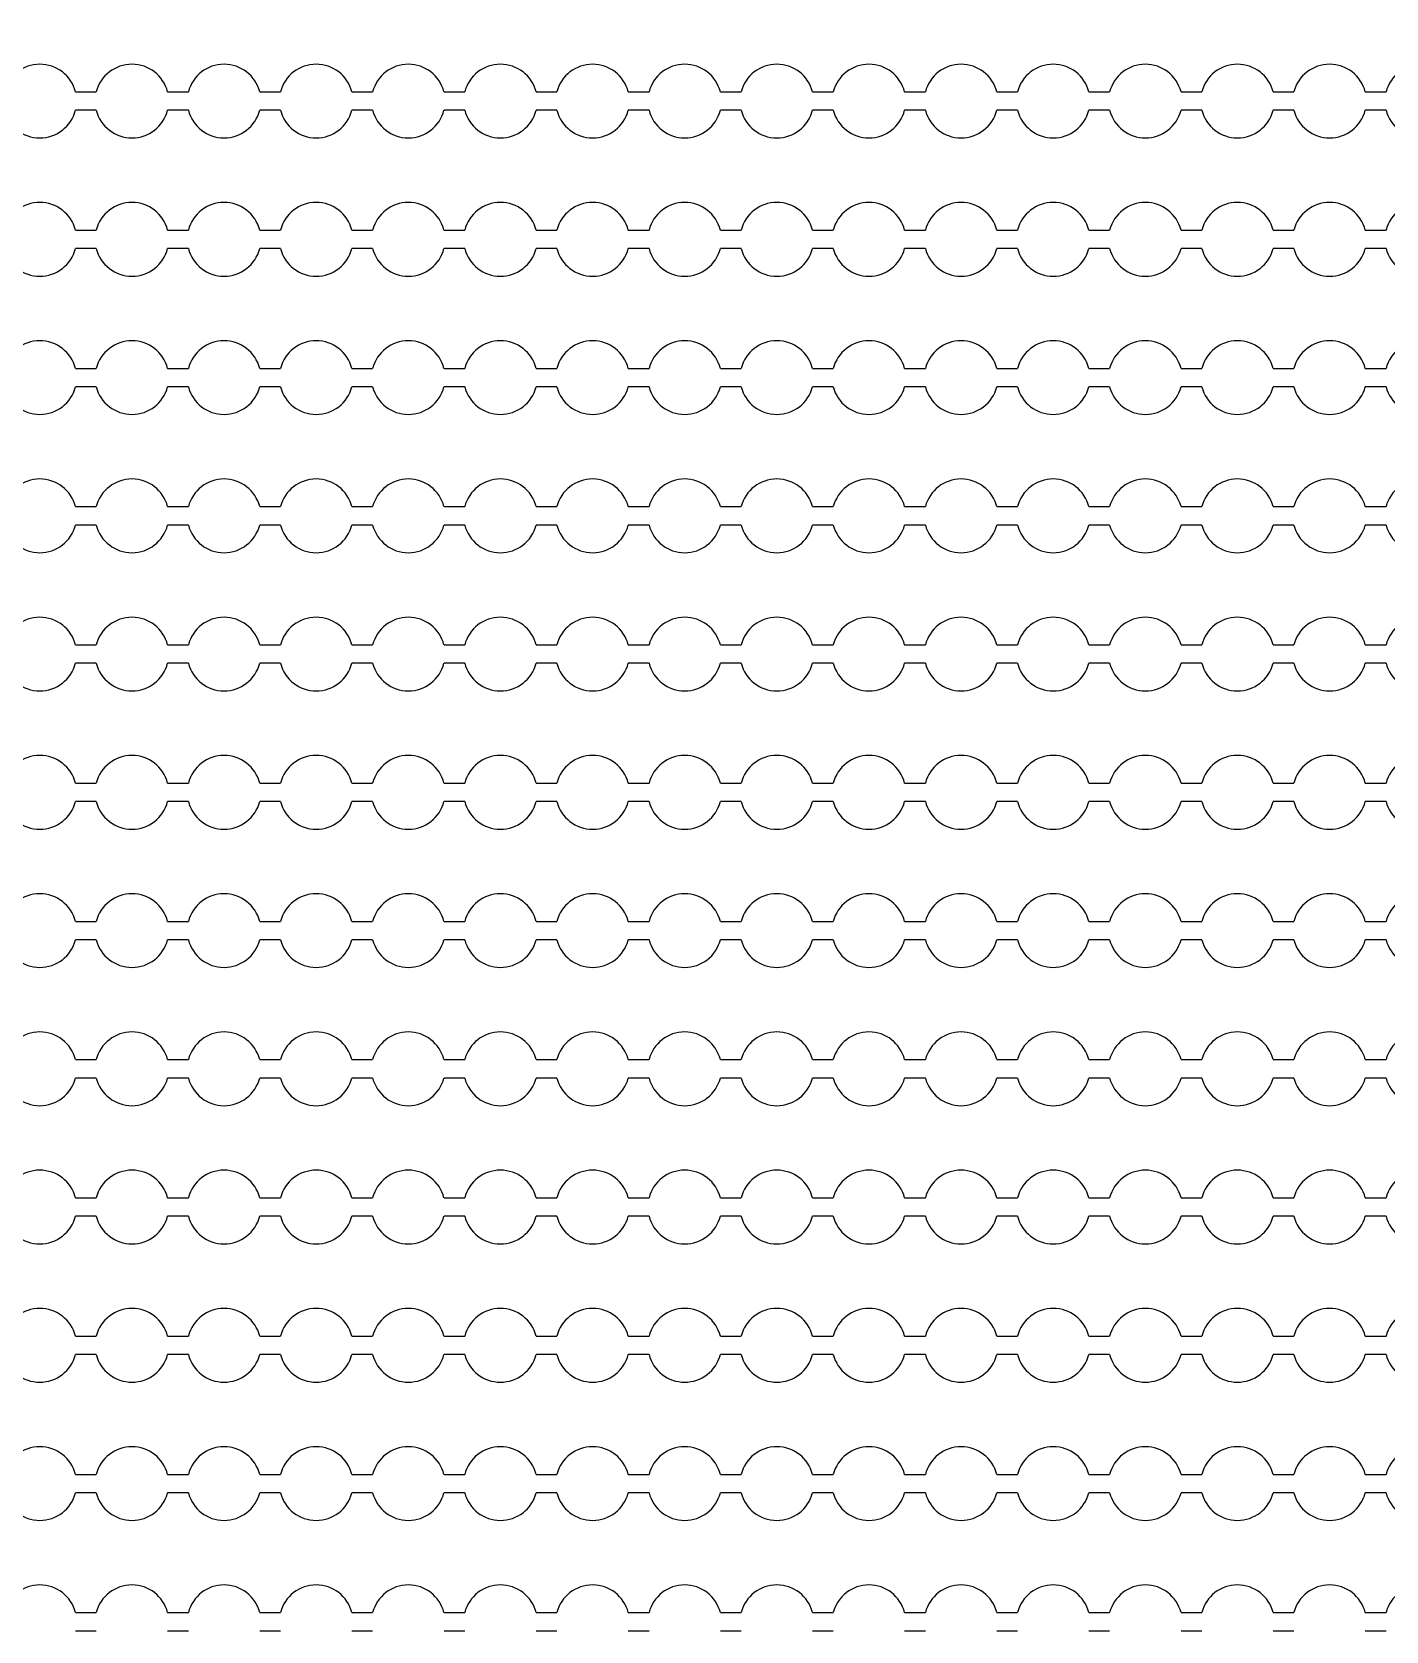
# Model space of a CAD drawing. Extents: x 4056 to 105656, y 4120 to 105720.
# Drawn here: x 35190 to 35925, y 33198 to 34065 of the extents above; entities that cross this region are included whole.
import ezdxf

# ---------------------------------------------------------------- set-up
doc = ezdxf.new("R2010")
doc.units = 13
doc.header["$MEASUREMENT"] = 0
doc.layers.add('Main Layer', color=7, linetype='Continuous', lineweight=0)

msp = doc.modelspace()

# ---------------------------------------------------------------- linework, layer by layer
for p, q in [((35213.87, 34032.98), (35225.14, 34032.98)), ((35263.87, 34032.98), (35275.14, 34032.98)), ((35313.87, 34032.98), (35325.14, 34032.98)), ((35363.87, 34032.98), (35375.14, 34032.98)), ((35413.87, 34032.98), (35425.14, 34032.98)), ((35463.87, 34032.98), (35475.14, 34032.98)), ((35513.87, 34032.98), (35525.14, 34032.98)), ((35563.87, 34032.98), (35575.14, 34032.98)), ((35613.87, 34032.98), (35625.14, 34032.98)), ((35663.87, 34032.98), (35675.14, 34032.98)), ((35713.87, 34032.98), (35725.14, 34032.98)), ((35763.87, 34032.98), (35775.14, 34032.98)), ((35813.87, 34032.98), (35825.14, 34032.98)), ((35863.87, 34032.98), (35875.14, 34032.98)), ((35913.87, 34032.98), (35925.14, 34032.98)), ((35225.14, 34022.98), (35213.87, 34022.98)), ((35275.14, 34022.98), (35263.87, 34022.98)), ((35325.14, 34022.98), (35313.87, 34022.98)), ((35375.14, 34022.98), (35363.87, 34022.98)), ((35425.14, 34022.98), (35413.87, 34022.98)), ((35475.14, 34022.98), (35463.87, 34022.98)), ((35525.14, 34022.98), (35513.87, 34022.98)), ((35575.14, 34022.98), (35563.87, 34022.98)), ((35625.14, 34022.98), (35613.87, 34022.98)), ((35675.14, 34022.98), (35663.87, 34022.98)), ((35725.14, 34022.98), (35713.87, 34022.98)), ((35775.14, 34022.98), (35763.87, 34022.98)), ((35825.14, 34022.98), (35813.87, 34022.98)), ((35875.14, 34022.98), (35863.87, 34022.98)), ((35925.14, 34022.98), (35913.87, 34022.98)), ((35213.87, 33957.98), (35225.14, 33957.98)), ((35263.87, 33957.98), (35275.14, 33957.98)), ((35313.87, 33957.98), (35325.14, 33957.98)), ((35363.87, 33957.98), (35375.14, 33957.98)), ((35413.87, 33957.98), (35425.14, 33957.98)), ((35463.87, 33957.98), (35475.14, 33957.98)), ((35513.87, 33957.98), (35525.14, 33957.98)), ((35563.87, 33957.98), (35575.14, 33957.98)), ((35613.87, 33957.98), (35625.14, 33957.98)), ((35663.87, 33957.98), (35675.14, 33957.98)), ((35713.87, 33957.98), (35725.14, 33957.98)), ((35763.87, 33957.98), (35775.14, 33957.98)), ((35813.87, 33957.98), (35825.14, 33957.98)), ((35863.87, 33957.98), (35875.14, 33957.98)), ((35913.87, 33957.98), (35925.14, 33957.98)), ((35225.14, 33947.98), (35213.87, 33947.98)), ((35275.14, 33947.98), (35263.87, 33947.98)), ((35325.14, 33947.98), (35313.87, 33947.98)), ((35375.14, 33947.98), (35363.87, 33947.98)), ((35425.14, 33947.98), (35413.87, 33947.98)), ((35475.14, 33947.98), (35463.87, 33947.98)), ((35525.14, 33947.98), (35513.87, 33947.98)), ((35575.14, 33947.98), (35563.87, 33947.98)), ((35625.14, 33947.98), (35613.87, 33947.98)), ((35675.14, 33947.98), (35663.87, 33947.98)), ((35725.14, 33947.98), (35713.87, 33947.98)), ((35775.14, 33947.98), (35763.87, 33947.98)), ((35825.14, 33947.98), (35813.87, 33947.98)), ((35875.14, 33947.98), (35863.87, 33947.98)), ((35925.14, 33947.98), (35913.87, 33947.98)), ((35213.87, 33882.98), (35225.14, 33882.98)), ((35263.87, 33882.98), (35275.14, 33882.98)), ((35313.87, 33882.98), (35325.14, 33882.98)), ((35363.87, 33882.98), (35375.14, 33882.98)), ((35413.87, 33882.98), (35425.14, 33882.98)), ((35463.87, 33882.98), (35475.14, 33882.98)), ((35513.87, 33882.98), (35525.14, 33882.98)), ((35563.87, 33882.98), (35575.14, 33882.98)), ((35613.87, 33882.98), (35625.14, 33882.98)), ((35663.87, 33882.98), (35675.14, 33882.98)), ((35713.87, 33882.98), (35725.14, 33882.98)), ((35763.87, 33882.98), (35775.14, 33882.98)), ((35813.87, 33882.98), (35825.14, 33882.98)), ((35863.87, 33882.98), (35875.14, 33882.98)), ((35913.87, 33882.98), (35925.14, 33882.98)), ((35225.14, 33872.98), (35213.87, 33872.98)), ((35275.14, 33872.98), (35263.87, 33872.98)), ((35325.14, 33872.98), (35313.87, 33872.98)), ((35375.14, 33872.98), (35363.87, 33872.98)), ((35425.14, 33872.98), (35413.87, 33872.98)), ((35475.14, 33872.98), (35463.87, 33872.98)), ((35525.14, 33872.98), (35513.87, 33872.98)), ((35575.14, 33872.98), (35563.87, 33872.98)), ((35625.14, 33872.98), (35613.87, 33872.98)), ((35675.14, 33872.98), (35663.87, 33872.98)), ((35725.14, 33872.98), (35713.87, 33872.98)), ((35775.14, 33872.98), (35763.87, 33872.98)), ((35825.14, 33872.98), (35813.87, 33872.98)), ((35875.14, 33872.98), (35863.87, 33872.98)), ((35925.14, 33872.98), (35913.87, 33872.98)), ((35213.87, 33807.98), (35225.14, 33807.98)), ((35263.87, 33807.98), (35275.14, 33807.98)), ((35313.87, 33807.98), (35325.14, 33807.98)), ((35363.87, 33807.98), (35375.14, 33807.98)), ((35413.87, 33807.98), (35425.14, 33807.98)), ((35463.87, 33807.98), (35475.14, 33807.98)), ((35513.87, 33807.98), (35525.14, 33807.98)), ((35563.87, 33807.98), (35575.14, 33807.98)), ((35613.87, 33807.98), (35625.14, 33807.98)), ((35663.87, 33807.98), (35675.14, 33807.98)), ((35713.87, 33807.98), (35725.14, 33807.98)), ((35763.87, 33807.98), (35775.14, 33807.98)), ((35813.87, 33807.98), (35825.14, 33807.98)), ((35863.87, 33807.98), (35875.14, 33807.98)), ((35913.87, 33807.98), (35925.14, 33807.98)), ((35225.14, 33797.98), (35213.87, 33797.98)), ((35275.14, 33797.98), (35263.87, 33797.98)), ((35325.14, 33797.98), (35313.87, 33797.98)), ((35375.14, 33797.98), (35363.87, 33797.98)), ((35425.14, 33797.98), (35413.87, 33797.98)), ((35475.14, 33797.98), (35463.87, 33797.98)), ((35525.14, 33797.98), (35513.87, 33797.98)), ((35575.14, 33797.98), (35563.87, 33797.98)), ((35625.14, 33797.98), (35613.87, 33797.98)), ((35675.14, 33797.98), (35663.87, 33797.98)), ((35725.14, 33797.98), (35713.87, 33797.98)), ((35775.14, 33797.98), (35763.87, 33797.98)), ((35825.14, 33797.98), (35813.87, 33797.98)), ((35875.14, 33797.98), (35863.87, 33797.98)), ((35925.14, 33797.98), (35913.87, 33797.98)), ((35213.87, 33732.98), (35225.14, 33732.98)), ((35263.87, 33732.98), (35275.14, 33732.98)), ((35313.87, 33732.98), (35325.14, 33732.98)), ((35363.87, 33732.98), (35375.14, 33732.98)), ((35413.87, 33732.98), (35425.14, 33732.98)), ((35463.87, 33732.98), (35475.14, 33732.98)), ((35513.87, 33732.98), (35525.14, 33732.98)), ((35563.87, 33732.98), (35575.14, 33732.98)), ((35613.87, 33732.98), (35625.14, 33732.98)), ((35663.87, 33732.98), (35675.14, 33732.98)), ((35713.87, 33732.98), (35725.14, 33732.98)), ((35763.87, 33732.98), (35775.14, 33732.98)), ((35813.87, 33732.98), (35825.14, 33732.98)), ((35863.87, 33732.98), (35875.14, 33732.98)), ((35913.87, 33732.98), (35925.14, 33732.98)), ((35225.14, 33722.98), (35213.87, 33722.98)), ((35275.14, 33722.98), (35263.87, 33722.98)), ((35325.14, 33722.98), (35313.87, 33722.98)), ((35375.14, 33722.98), (35363.87, 33722.98)), ((35425.14, 33722.98), (35413.87, 33722.98)), ((35475.14, 33722.98), (35463.87, 33722.98)), ((35525.14, 33722.98), (35513.87, 33722.98)), ((35575.14, 33722.98), (35563.87, 33722.98)), ((35625.14, 33722.98), (35613.87, 33722.98)), ((35675.14, 33722.98), (35663.87, 33722.98)), ((35725.14, 33722.98), (35713.87, 33722.98)), ((35775.14, 33722.98), (35763.87, 33722.98)), ((35825.14, 33722.98), (35813.87, 33722.98)), ((35875.14, 33722.98), (35863.87, 33722.98)), ((35925.14, 33722.98), (35913.87, 33722.98)), ((35213.87, 33657.98), (35225.14, 33657.98)), ((35263.87, 33657.98), (35275.14, 33657.98)), ((35313.87, 33657.98), (35325.14, 33657.98)), ((35363.87, 33657.98), (35375.14, 33657.98)), ((35413.87, 33657.98), (35425.14, 33657.98)), ((35463.87, 33657.98), (35475.14, 33657.98)), ((35513.87, 33657.98), (35525.14, 33657.98)), ((35563.87, 33657.98), (35575.14, 33657.98)), ((35613.87, 33657.98), (35625.14, 33657.98)), ((35663.87, 33657.98), (35675.14, 33657.98)), ((35713.87, 33657.98), (35725.14, 33657.98)), ((35763.87, 33657.98), (35775.14, 33657.98)), ((35813.87, 33657.98), (35825.14, 33657.98)), ((35863.87, 33657.98), (35875.14, 33657.98)), ((35913.87, 33657.98), (35925.14, 33657.98)), ((35225.14, 33647.98), (35213.87, 33647.98)), ((35275.14, 33647.98), (35263.87, 33647.98)), ((35325.14, 33647.98), (35313.87, 33647.98)), ((35375.14, 33647.98), (35363.87, 33647.98)), ((35425.14, 33647.98), (35413.87, 33647.98)), ((35475.14, 33647.98), (35463.87, 33647.98)), ((35525.14, 33647.98), (35513.87, 33647.98)), ((35575.14, 33647.98), (35563.87, 33647.98)), ((35625.14, 33647.98), (35613.87, 33647.98)), ((35675.14, 33647.98), (35663.87, 33647.98)), ((35725.14, 33647.98), (35713.87, 33647.98)), ((35775.14, 33647.98), (35763.87, 33647.98)), ((35825.14, 33647.98), (35813.87, 33647.98)), ((35875.14, 33647.98), (35863.87, 33647.98)), ((35925.14, 33647.98), (35913.87, 33647.98)), ((35213.87, 33582.98), (35225.14, 33582.98)), ((35263.87, 33582.98), (35275.14, 33582.98)), ((35313.87, 33582.98), (35325.14, 33582.98)), ((35363.87, 33582.98), (35375.14, 33582.98)), ((35413.87, 33582.98), (35425.14, 33582.98)), ((35463.87, 33582.98), (35475.14, 33582.98)), ((35513.87, 33582.98), (35525.14, 33582.98)), ((35563.87, 33582.98), (35575.14, 33582.98)), ((35613.87, 33582.98), (35625.14, 33582.98)), ((35663.87, 33582.98), (35675.14, 33582.98)), ((35713.87, 33582.98), (35725.14, 33582.98)), ((35763.87, 33582.98), (35775.14, 33582.98)), ((35813.87, 33582.98), (35825.14, 33582.98)), ((35863.87, 33582.98), (35875.14, 33582.98)), ((35913.87, 33582.98), (35925.14, 33582.98)), ((35225.14, 33572.98), (35213.87, 33572.98)), ((35275.14, 33572.98), (35263.87, 33572.98)), ((35325.14, 33572.98), (35313.87, 33572.98)), ((35375.14, 33572.98), (35363.87, 33572.98)), ((35425.14, 33572.98), (35413.87, 33572.98)), ((35475.14, 33572.98), (35463.87, 33572.98)), ((35525.14, 33572.98), (35513.87, 33572.98)), ((35575.14, 33572.98), (35563.87, 33572.98)), ((35625.14, 33572.98), (35613.87, 33572.98)), ((35675.14, 33572.98), (35663.87, 33572.98)), ((35725.14, 33572.98), (35713.87, 33572.98)), ((35775.14, 33572.98), (35763.87, 33572.98)), ((35825.14, 33572.98), (35813.87, 33572.98)), ((35875.14, 33572.98), (35863.87, 33572.98)), ((35925.14, 33572.98), (35913.87, 33572.98)), ((35213.87, 33507.98), (35225.14, 33507.98)), ((35263.87, 33507.98), (35275.14, 33507.98)), ((35313.87, 33507.98), (35325.14, 33507.98)), ((35363.87, 33507.98), (35375.14, 33507.98)), ((35413.87, 33507.98), (35425.14, 33507.98)), ((35463.87, 33507.98), (35475.14, 33507.98)), ((35513.87, 33507.98), (35525.14, 33507.98)), ((35563.87, 33507.98), (35575.14, 33507.98)), ((35613.87, 33507.98), (35625.14, 33507.98)), ((35663.87, 33507.98), (35675.14, 33507.98)), ((35713.87, 33507.98), (35725.14, 33507.98)), ((35763.87, 33507.98), (35775.14, 33507.98)), ((35813.87, 33507.98), (35825.14, 33507.98)), ((35863.87, 33507.98), (35875.14, 33507.98)), ((35913.87, 33507.98), (35925.14, 33507.98)), ((35225.14, 33497.98), (35213.87, 33497.98)), ((35275.14, 33497.98), (35263.87, 33497.98)), ((35325.14, 33497.98), (35313.87, 33497.98)), ((35375.14, 33497.98), (35363.87, 33497.98)), ((35425.14, 33497.98), (35413.87, 33497.98)), ((35475.14, 33497.98), (35463.87, 33497.98)), ((35525.14, 33497.98), (35513.87, 33497.98)), ((35575.14, 33497.98), (35563.87, 33497.98)), ((35625.14, 33497.98), (35613.87, 33497.98)), ((35675.14, 33497.98), (35663.87, 33497.98)), ((35725.14, 33497.98), (35713.87, 33497.98)), ((35775.14, 33497.98), (35763.87, 33497.98)), ((35825.14, 33497.98), (35813.87, 33497.98)), ((35875.14, 33497.98), (35863.87, 33497.98)), ((35925.14, 33497.98), (35913.87, 33497.98)), ((35213.87, 33432.98), (35225.14, 33432.98)), ((35263.87, 33432.98), (35275.14, 33432.98)), ((35313.87, 33432.98), (35325.14, 33432.98)), ((35363.87, 33432.98), (35375.14, 33432.98)), ((35413.87, 33432.98), (35425.14, 33432.98)), ((35463.87, 33432.98), (35475.14, 33432.98)), ((35513.87, 33432.98), (35525.14, 33432.98)), ((35563.87, 33432.98), (35575.14, 33432.98)), ((35613.87, 33432.98), (35625.14, 33432.98)), ((35663.87, 33432.98), (35675.14, 33432.98)), ((35713.87, 33432.98), (35725.14, 33432.98)), ((35763.87, 33432.98), (35775.14, 33432.98)), ((35813.87, 33432.98), (35825.14, 33432.98)), ((35863.87, 33432.98), (35875.14, 33432.98)), ((35913.87, 33432.98), (35925.14, 33432.98)), ((35225.14, 33422.98), (35213.87, 33422.98)), ((35275.14, 33422.98), (35263.87, 33422.98)), ((35325.14, 33422.98), (35313.87, 33422.98)), ((35375.14, 33422.98), (35363.87, 33422.98)), ((35425.14, 33422.98), (35413.87, 33422.98)), ((35475.14, 33422.98), (35463.87, 33422.98)), ((35525.14, 33422.98), (35513.87, 33422.98)), ((35575.14, 33422.98), (35563.87, 33422.98)), ((35625.14, 33422.98), (35613.87, 33422.98)), ((35675.14, 33422.98), (35663.87, 33422.98)), ((35725.14, 33422.98), (35713.87, 33422.98)), ((35775.14, 33422.98), (35763.87, 33422.98)), ((35825.14, 33422.98), (35813.87, 33422.98)), ((35875.14, 33422.98), (35863.87, 33422.98)), ((35925.14, 33422.98), (35913.87, 33422.98)), ((35213.87, 33357.98), (35225.14, 33357.98)), ((35263.87, 33357.98), (35275.14, 33357.98)), ((35313.87, 33357.98), (35325.14, 33357.98)), ((35363.87, 33357.98), (35375.14, 33357.98)), ((35413.87, 33357.98), (35425.14, 33357.98)), ((35463.87, 33357.98), (35475.14, 33357.98)), ((35513.87, 33357.98), (35525.14, 33357.98)), ((35563.87, 33357.98), (35575.14, 33357.98)), ((35613.87, 33357.98), (35625.14, 33357.98)), ((35663.87, 33357.98), (35675.14, 33357.98)), ((35713.87, 33357.98), (35725.14, 33357.98)), ((35763.87, 33357.98), (35775.14, 33357.98)), ((35813.87, 33357.98), (35825.14, 33357.98)), ((35863.87, 33357.98), (35875.14, 33357.98)), ((35913.87, 33357.98), (35925.14, 33357.98)), ((35225.14, 33347.98), (35213.87, 33347.98)), ((35275.14, 33347.98), (35263.87, 33347.98)), ((35325.14, 33347.98), (35313.87, 33347.98)), ((35375.14, 33347.98), (35363.87, 33347.98)), ((35425.14, 33347.98), (35413.87, 33347.98)), ((35475.14, 33347.98), (35463.87, 33347.98)), ((35525.14, 33347.98), (35513.87, 33347.98)), ((35575.14, 33347.98), (35563.87, 33347.98)), ((35625.14, 33347.98), (35613.87, 33347.98)), ((35675.14, 33347.98), (35663.87, 33347.98)), ((35725.14, 33347.98), (35713.87, 33347.98)), ((35775.14, 33347.98), (35763.87, 33347.98)), ((35825.14, 33347.98), (35813.87, 33347.98)), ((35875.14, 33347.98), (35863.87, 33347.98)), ((35925.14, 33347.98), (35913.87, 33347.98)), ((35213.87, 33282.98), (35225.14, 33282.98)), ((35263.87, 33282.98), (35275.14, 33282.98)), ((35313.87, 33282.98), (35325.14, 33282.98)), ((35363.87, 33282.98), (35375.14, 33282.98)), ((35413.87, 33282.98), (35425.14, 33282.98)), ((35463.87, 33282.98), (35475.14, 33282.98)), ((35513.87, 33282.98), (35525.14, 33282.98)), ((35563.87, 33282.98), (35575.14, 33282.98)), ((35613.87, 33282.98), (35625.14, 33282.98)), ((35663.87, 33282.98), (35675.14, 33282.98)), ((35713.87, 33282.98), (35725.14, 33282.98)), ((35763.87, 33282.98), (35775.14, 33282.98)), ((35813.87, 33282.98), (35825.14, 33282.98)), ((35863.87, 33282.98), (35875.14, 33282.98)), ((35913.87, 33282.98), (35925.14, 33282.98)), ((35225.14, 33272.98), (35213.87, 33272.98)), ((35275.14, 33272.98), (35263.87, 33272.98)), ((35325.14, 33272.98), (35313.87, 33272.98)), ((35375.14, 33272.98), (35363.87, 33272.98)), ((35425.14, 33272.98), (35413.87, 33272.98)), ((35475.14, 33272.98), (35463.87, 33272.98)), ((35525.14, 33272.98), (35513.87, 33272.98)), ((35575.14, 33272.98), (35563.87, 33272.98)), ((35625.14, 33272.98), (35613.87, 33272.98)), ((35675.14, 33272.98), (35663.87, 33272.98)), ((35725.14, 33272.98), (35713.87, 33272.98)), ((35775.14, 33272.98), (35763.87, 33272.98)), ((35825.14, 33272.98), (35813.87, 33272.98)), ((35875.14, 33272.98), (35863.87, 33272.98)), ((35925.14, 33272.98), (35913.87, 33272.98)), ((35213.87, 33207.98), (35225.14, 33207.98)), ((35263.87, 33207.98), (35275.14, 33207.98)), ((35313.87, 33207.98), (35325.14, 33207.98)), ((35363.87, 33207.98), (35375.14, 33207.98)), ((35413.87, 33207.98), (35425.14, 33207.98)), ((35463.87, 33207.98), (35475.14, 33207.98)), ((35513.87, 33207.98), (35525.14, 33207.98)), ((35563.87, 33207.98), (35575.14, 33207.98)), ((35613.87, 33207.98), (35625.14, 33207.98)), ((35663.87, 33207.98), (35675.14, 33207.98)), ((35713.87, 33207.98), (35725.14, 33207.98)), ((35763.87, 33207.98), (35775.14, 33207.98)), ((35813.87, 33207.98), (35825.14, 33207.98)), ((35863.87, 33207.98), (35875.14, 33207.98)), ((35913.87, 33207.98), (35925.14, 33207.98)), ((35225.14, 33197.98), (35213.87, 33197.98)), ((35275.14, 33197.98), (35263.87, 33197.98)), ((35325.14, 33197.98), (35313.87, 33197.98)), ((35375.14, 33197.98), (35363.87, 33197.98)), ((35425.14, 33197.98), (35413.87, 33197.98)), ((35475.14, 33197.98), (35463.87, 33197.98)), ((35525.14, 33197.98), (35513.87, 33197.98)), ((35575.14, 33197.98), (35563.87, 33197.98)), ((35625.14, 33197.98), (35613.87, 33197.98)), ((35675.14, 33197.98), (35663.87, 33197.98)), ((35725.14, 33197.98), (35713.87, 33197.98)), ((35775.14, 33197.98), (35763.87, 33197.98)), ((35825.14, 33197.98), (35813.87, 33197.98)), ((35875.14, 33197.98), (35863.87, 33197.98)), ((35925.14, 33197.98), (35913.87, 33197.98))]:
    msp.add_line(p, q)
for centre, start, end in [((35194.5, 34027.98), 14.47751, 165.52249), ((35244.5, 34027.98), 14.47751, 165.52249), ((35294.5, 34027.98), 14.47751, 165.52249), ((35344.5, 34027.98), 14.47751, 165.52249), ((35394.5, 34027.98), 14.47751, 165.52249), ((35444.5, 34027.98), 14.47751, 165.52249), ((35494.5, 34027.98), 14.47751, 165.52249), ((35544.5, 34027.98), 14.47751, 165.52249), ((35594.5, 34027.98), 14.47751, 165.52249), ((35644.5, 34027.98), 14.47751, 165.52249), ((35694.5, 34027.98), 14.47751, 165.52249), ((35744.5, 34027.98), 14.47751, 165.52249), ((35794.5, 34027.98), 14.47751, 165.52249), ((35844.5, 34027.98), 14.47751, 165.52249), ((35894.5, 34027.98), 14.47751, 165.52249), ((35944.5, 34027.98), 14.47751, 165.52249), ((35194.5, 34027.98), 194.47751, 345.52249), ((35244.5, 34027.98), 194.47751, 345.52249), ((35294.5, 34027.98), 194.47751, 345.52249), ((35344.5, 34027.98), 194.47751, 345.52249), ((35394.5, 34027.98), 194.47751, 345.52249), ((35444.5, 34027.98), 194.47751, 345.52249), ((35494.5, 34027.98), 194.47751, 345.52249), ((35544.5, 34027.98), 194.47751, 345.52249), ((35594.5, 34027.98), 194.47751, 345.52249), ((35644.5, 34027.98), 194.47751, 345.52249), ((35694.5, 34027.98), 194.47751, 345.52249), ((35744.5, 34027.98), 194.47751, 345.52249), ((35794.5, 34027.98), 194.47751, 345.52249), ((35844.5, 34027.98), 194.47751, 345.52249), ((35894.5, 34027.98), 194.47751, 345.52249), ((35944.5, 34027.98), 194.47751, 345.52249), ((35194.5, 33952.98), 14.47751, 165.52249), ((35244.5, 33952.98), 14.47751, 165.52249), ((35294.5, 33952.98), 14.47751, 165.52249), ((35344.5, 33952.98), 14.47751, 165.52249), ((35394.5, 33952.98), 14.47751, 165.52249), ((35444.5, 33952.98), 14.47751, 165.52249), ((35494.5, 33952.98), 14.47751, 165.52249), ((35544.5, 33952.98), 14.47751, 165.52249), ((35594.5, 33952.98), 14.47751, 165.52249), ((35644.5, 33952.98), 14.47751, 165.52249), ((35694.5, 33952.98), 14.47751, 165.52249), ((35744.5, 33952.98), 14.47751, 165.52249), ((35794.5, 33952.98), 14.47751, 165.52249), ((35844.5, 33952.98), 14.47751, 165.52249), ((35894.5, 33952.98), 14.47751, 165.52249), ((35944.5, 33952.98), 14.47751, 165.52249), ((35194.5, 33952.98), 194.47751, 345.52249), ((35244.5, 33952.98), 194.47751, 345.52249), ((35294.5, 33952.98), 194.47751, 345.52249), ((35344.5, 33952.98), 194.47751, 345.52249), ((35394.5, 33952.98), 194.47751, 345.52249), ((35444.5, 33952.98), 194.47751, 345.52249), ((35494.5, 33952.98), 194.47751, 345.52249), ((35544.5, 33952.98), 194.47751, 345.52249), ((35594.5, 33952.98), 194.47751, 345.52249), ((35644.5, 33952.98), 194.47751, 345.52249), ((35694.5, 33952.98), 194.47751, 345.52249), ((35744.5, 33952.98), 194.47751, 345.52249), ((35794.5, 33952.98), 194.47751, 345.52249), ((35844.5, 33952.98), 194.47751, 345.52249), ((35894.5, 33952.98), 194.47751, 345.52249), ((35944.5, 33952.98), 194.47751, 345.52249), ((35194.5, 33877.98), 14.47751, 165.52249), ((35244.5, 33877.98), 14.47751, 165.52249), ((35294.5, 33877.98), 14.47751, 165.52249), ((35344.5, 33877.98), 14.47751, 165.52249), ((35394.5, 33877.98), 14.47751, 165.52249), ((35444.5, 33877.98), 14.47751, 165.52249), ((35494.5, 33877.98), 14.47751, 165.52249), ((35544.5, 33877.98), 14.47751, 165.52249), ((35594.5, 33877.98), 14.47751, 165.52249), ((35644.5, 33877.98), 14.47751, 165.52249), ((35694.5, 33877.98), 14.47751, 165.52249), ((35744.5, 33877.98), 14.47751, 165.52249), ((35794.5, 33877.98), 14.47751, 165.52249), ((35844.5, 33877.98), 14.47751, 165.52249), ((35894.5, 33877.98), 14.47751, 165.52249), ((35944.5, 33877.98), 14.47751, 165.52249), ((35194.5, 33877.98), 194.47751, 345.52249), ((35244.5, 33877.98), 194.47751, 345.52249), ((35294.5, 33877.98), 194.47751, 345.52249), ((35344.5, 33877.98), 194.47751, 345.52249), ((35394.5, 33877.98), 194.47751, 345.52249), ((35444.5, 33877.98), 194.47751, 345.52249), ((35494.5, 33877.98), 194.47751, 345.52249), ((35544.5, 33877.98), 194.47751, 345.52249), ((35594.5, 33877.98), 194.47751, 345.52249), ((35644.5, 33877.98), 194.47751, 345.52249), ((35694.5, 33877.98), 194.47751, 345.52249), ((35744.5, 33877.98), 194.47751, 345.52249), ((35794.5, 33877.98), 194.47751, 345.52249), ((35844.5, 33877.98), 194.47751, 345.52249), ((35894.5, 33877.98), 194.47751, 345.52249), ((35944.5, 33877.98), 194.47751, 345.52249), ((35194.5, 33802.98), 14.47751, 165.52249), ((35244.5, 33802.98), 14.47751, 165.52249), ((35294.5, 33802.98), 14.47751, 165.52249), ((35344.5, 33802.98), 14.47751, 165.52249), ((35394.5, 33802.98), 14.47751, 165.52249), ((35444.5, 33802.98), 14.47751, 165.52249), ((35494.5, 33802.98), 14.47751, 165.52249), ((35544.5, 33802.98), 14.47751, 165.52249), ((35594.5, 33802.98), 14.47751, 165.52249), ((35644.5, 33802.98), 14.47751, 165.52249), ((35694.5, 33802.98), 14.47751, 165.52249), ((35744.5, 33802.98), 14.47751, 165.52249), ((35794.5, 33802.98), 14.47751, 165.52249), ((35844.5, 33802.98), 14.47751, 165.52249), ((35894.5, 33802.98), 14.47751, 165.52249), ((35944.5, 33802.98), 14.47751, 165.52249), ((35194.5, 33802.98), 194.47751, 345.52249), ((35244.5, 33802.98), 194.47751, 345.52249), ((35294.5, 33802.98), 194.47751, 345.52249), ((35344.5, 33802.98), 194.47751, 345.52249), ((35394.5, 33802.98), 194.47751, 345.52249), ((35444.5, 33802.98), 194.47751, 345.52249), ((35494.5, 33802.98), 194.47751, 345.52249), ((35544.5, 33802.98), 194.47751, 345.52249), ((35594.5, 33802.98), 194.47751, 345.52249), ((35644.5, 33802.98), 194.47751, 345.52249), ((35694.5, 33802.98), 194.47751, 345.52249), ((35744.5, 33802.98), 194.47751, 345.52249), ((35794.5, 33802.98), 194.47751, 345.52249), ((35844.5, 33802.98), 194.47751, 345.52249), ((35894.5, 33802.98), 194.47751, 345.52249), ((35944.5, 33802.98), 194.47751, 345.52249), ((35194.5, 33727.98), 14.47751, 165.52249), ((35244.5, 33727.98), 14.47751, 165.52249), ((35294.5, 33727.98), 14.47751, 165.52249), ((35344.5, 33727.98), 14.47751, 165.52249), ((35394.5, 33727.98), 14.47751, 165.52249), ((35444.5, 33727.98), 14.47751, 165.52249), ((35494.5, 33727.98), 14.47751, 165.52249), ((35544.5, 33727.98), 14.47751, 165.52249), ((35594.5, 33727.98), 14.47751, 165.52249), ((35644.5, 33727.98), 14.47751, 165.52249), ((35694.5, 33727.98), 14.47751, 165.52249), ((35744.5, 33727.98), 14.47751, 165.52249), ((35794.5, 33727.98), 14.47751, 165.52249), ((35844.5, 33727.98), 14.47751, 165.52249), ((35894.5, 33727.98), 14.47751, 165.52249), ((35944.5, 33727.98), 14.47751, 165.52249), ((35194.5, 33727.98), 194.47751, 345.52249), ((35244.5, 33727.98), 194.47751, 345.52249), ((35294.5, 33727.98), 194.47751, 345.52249), ((35344.5, 33727.98), 194.47751, 345.52249), ((35394.5, 33727.98), 194.47751, 345.52249), ((35444.5, 33727.98), 194.47751, 345.52249), ((35494.5, 33727.98), 194.47751, 345.52249), ((35544.5, 33727.98), 194.47751, 345.52249), ((35594.5, 33727.98), 194.47751, 345.52249), ((35644.5, 33727.98), 194.47751, 345.52249), ((35694.5, 33727.98), 194.47751, 345.52249), ((35744.5, 33727.98), 194.47751, 345.52249), ((35794.5, 33727.98), 194.47751, 345.52249), ((35844.5, 33727.98), 194.47751, 345.52249), ((35894.5, 33727.98), 194.47751, 345.52249), ((35944.5, 33727.98), 194.47751, 345.52249), ((35194.5, 33652.98), 14.47751, 165.52249), ((35244.5, 33652.98), 14.47751, 165.52249), ((35294.5, 33652.98), 14.47751, 165.52249), ((35344.5, 33652.98), 14.47751, 165.52249), ((35394.5, 33652.98), 14.47751, 165.52249), ((35444.5, 33652.98), 14.47751, 165.52249), ((35494.5, 33652.98), 14.47751, 165.52249), ((35544.5, 33652.98), 14.47751, 165.52249), ((35594.5, 33652.98), 14.47751, 165.52249), ((35644.5, 33652.98), 14.47751, 165.52249), ((35694.5, 33652.98), 14.47751, 165.52249), ((35744.5, 33652.98), 14.47751, 165.52249), ((35794.5, 33652.98), 14.47751, 165.52249), ((35844.5, 33652.98), 14.47751, 165.52249), ((35894.5, 33652.98), 14.47751, 165.52249), ((35944.5, 33652.98), 14.47751, 165.52249), ((35194.5, 33652.98), 194.47751, 345.52249), ((35244.5, 33652.98), 194.47751, 345.52249), ((35294.5, 33652.98), 194.47751, 345.52249), ((35344.5, 33652.98), 194.47751, 345.52249), ((35394.5, 33652.98), 194.47751, 345.52249), ((35444.5, 33652.98), 194.47751, 345.52249), ((35494.5, 33652.98), 194.47751, 345.52249), ((35544.5, 33652.98), 194.47751, 345.52249), ((35594.5, 33652.98), 194.47751, 345.52249), ((35644.5, 33652.98), 194.47751, 345.52249), ((35694.5, 33652.98), 194.47751, 345.52249), ((35744.5, 33652.98), 194.47751, 345.52249), ((35794.5, 33652.98), 194.47751, 345.52249), ((35844.5, 33652.98), 194.47751, 345.52249), ((35894.5, 33652.98), 194.47751, 345.52249), ((35944.5, 33652.98), 194.47751, 345.52249), ((35194.5, 33577.98), 14.47751, 165.52249), ((35244.5, 33577.98), 14.47751, 165.52249), ((35294.5, 33577.98), 14.47751, 165.52249), ((35344.5, 33577.98), 14.47751, 165.52249), ((35394.5, 33577.98), 14.47751, 165.52249), ((35444.5, 33577.98), 14.47751, 165.52249), ((35494.5, 33577.98), 14.47751, 165.52249), ((35544.5, 33577.98), 14.47751, 165.52249), ((35594.5, 33577.98), 14.47751, 165.52249), ((35644.5, 33577.98), 14.47751, 165.52249), ((35694.5, 33577.98), 14.47751, 165.52249), ((35744.5, 33577.98), 14.47751, 165.52249), ((35794.5, 33577.98), 14.47751, 165.52249), ((35844.5, 33577.98), 14.47751, 165.52249), ((35894.5, 33577.98), 14.47751, 165.52249), ((35944.5, 33577.98), 14.47751, 165.52249), ((35194.5, 33577.98), 194.47751, 345.52249), ((35244.5, 33577.98), 194.47751, 345.52249), ((35294.5, 33577.98), 194.47751, 345.52249), ((35344.5, 33577.98), 194.47751, 345.52249), ((35394.5, 33577.98), 194.47751, 345.52249), ((35444.5, 33577.98), 194.47751, 345.52249), ((35494.5, 33577.98), 194.47751, 345.52249), ((35544.5, 33577.98), 194.47751, 345.52249), ((35594.5, 33577.98), 194.47751, 345.52249), ((35644.5, 33577.98), 194.47751, 345.52249), ((35694.5, 33577.98), 194.47751, 345.52249), ((35744.5, 33577.98), 194.47751, 345.52249), ((35794.5, 33577.98), 194.47751, 345.52249), ((35844.5, 33577.98), 194.47751, 345.52249), ((35894.5, 33577.98), 194.47751, 345.52249), ((35944.5, 33577.98), 194.47751, 345.52249), ((35194.5, 33502.98), 14.47751, 165.52249), ((35244.5, 33502.98), 14.47751, 165.52249), ((35294.5, 33502.98), 14.47751, 165.52249), ((35344.5, 33502.98), 14.47751, 165.52249), ((35394.5, 33502.98), 14.47751, 165.52249), ((35444.5, 33502.98), 14.47751, 165.52249), ((35494.5, 33502.98), 14.47751, 165.52249), ((35544.5, 33502.98), 14.47751, 165.52249), ((35594.5, 33502.98), 14.47751, 165.52249), ((35644.5, 33502.98), 14.47751, 165.52249), ((35694.5, 33502.98), 14.47751, 165.52249), ((35744.5, 33502.98), 14.47751, 165.52249), ((35794.5, 33502.98), 14.47751, 165.52249), ((35844.5, 33502.98), 14.47751, 165.52249), ((35894.5, 33502.98), 14.47751, 165.52249), ((35944.5, 33502.98), 14.47751, 165.52249), ((35194.5, 33502.98), 194.47751, 345.52249), ((35244.5, 33502.98), 194.47751, 345.52249), ((35294.5, 33502.98), 194.47751, 345.52249), ((35344.5, 33502.98), 194.47751, 345.52249), ((35394.5, 33502.98), 194.47751, 345.52249), ((35444.5, 33502.98), 194.47751, 345.52249), ((35494.5, 33502.98), 194.47751, 345.52249), ((35544.5, 33502.98), 194.47751, 345.52249), ((35594.5, 33502.98), 194.47751, 345.52249), ((35644.5, 33502.98), 194.47751, 345.52249), ((35694.5, 33502.98), 194.47751, 345.52249), ((35744.5, 33502.98), 194.47751, 345.52249), ((35794.5, 33502.98), 194.47751, 345.52249), ((35844.5, 33502.98), 194.47751, 345.52249), ((35894.5, 33502.98), 194.47751, 345.52249), ((35944.5, 33502.98), 194.47751, 345.52249), ((35194.5, 33427.98), 14.47751, 165.52249), ((35244.5, 33427.98), 14.47751, 165.52249), ((35294.5, 33427.98), 14.47751, 165.52249), ((35344.5, 33427.98), 14.47751, 165.52249), ((35394.5, 33427.98), 14.47751, 165.52249), ((35444.5, 33427.98), 14.47751, 165.52249), ((35494.5, 33427.98), 14.47751, 165.52249), ((35544.5, 33427.98), 14.47751, 165.52249), ((35594.5, 33427.98), 14.47751, 165.52249), ((35644.5, 33427.98), 14.47751, 165.52249), ((35694.5, 33427.98), 14.47751, 165.52249), ((35744.5, 33427.98), 14.47751, 165.52249), ((35794.5, 33427.98), 14.47751, 165.52249), ((35844.5, 33427.98), 14.47751, 165.52249), ((35894.5, 33427.98), 14.47751, 165.52249), ((35944.5, 33427.98), 14.47751, 165.52249), ((35194.5, 33427.98), 194.47751, 345.52249), ((35244.5, 33427.98), 194.47751, 345.52249), ((35294.5, 33427.98), 194.47751, 345.52249), ((35344.5, 33427.98), 194.47751, 345.52249), ((35394.5, 33427.98), 194.47751, 345.52249), ((35444.5, 33427.98), 194.47751, 345.52249), ((35494.5, 33427.98), 194.47751, 345.52249), ((35544.5, 33427.98), 194.47751, 345.52249), ((35594.5, 33427.98), 194.47751, 345.52249), ((35644.5, 33427.98), 194.47751, 345.52249), ((35694.5, 33427.98), 194.47751, 345.52249), ((35744.5, 33427.98), 194.47751, 345.52249), ((35794.5, 33427.98), 194.47751, 345.52249), ((35844.5, 33427.98), 194.47751, 345.52249), ((35894.5, 33427.98), 194.47751, 345.52249), ((35944.5, 33427.98), 194.47751, 345.52249), ((35194.5, 33352.98), 14.47751, 165.52249), ((35244.5, 33352.98), 14.47751, 165.52249), ((35294.5, 33352.98), 14.47751, 165.52249), ((35344.5, 33352.98), 14.47751, 165.52249), ((35394.5, 33352.98), 14.47751, 165.52249), ((35444.5, 33352.98), 14.47751, 165.52249), ((35494.5, 33352.98), 14.47751, 165.52249), ((35544.5, 33352.98), 14.47751, 165.52249), ((35594.5, 33352.98), 14.47751, 165.52249), ((35644.5, 33352.98), 14.47751, 165.52249), ((35694.5, 33352.98), 14.47751, 165.52249), ((35744.5, 33352.98), 14.47751, 165.52249), ((35794.5, 33352.98), 14.47751, 165.52249), ((35844.5, 33352.98), 14.47751, 165.52249), ((35894.5, 33352.98), 14.47751, 165.52249), ((35944.5, 33352.98), 14.47751, 165.52249), ((35194.5, 33352.98), 194.47751, 345.52249), ((35244.5, 33352.98), 194.47751, 345.52249), ((35294.5, 33352.98), 194.47751, 345.52249), ((35344.5, 33352.98), 194.47751, 345.52249), ((35394.5, 33352.98), 194.47751, 345.52249), ((35444.5, 33352.98), 194.47751, 345.52249), ((35494.5, 33352.98), 194.47751, 345.52249), ((35544.5, 33352.98), 194.47751, 345.52249), ((35594.5, 33352.98), 194.47751, 345.52249), ((35644.5, 33352.98), 194.47751, 345.52249), ((35694.5, 33352.98), 194.47751, 345.52249), ((35744.5, 33352.98), 194.47751, 345.52249), ((35794.5, 33352.98), 194.47751, 345.52249), ((35844.5, 33352.98), 194.47751, 345.52249), ((35894.5, 33352.98), 194.47751, 345.52249), ((35944.5, 33352.98), 194.47751, 345.52249), ((35194.5, 33277.98), 14.47751, 165.52249), ((35244.5, 33277.98), 14.47751, 165.52249), ((35294.5, 33277.98), 14.47751, 165.52249), ((35344.5, 33277.98), 14.47751, 165.52249), ((35394.5, 33277.98), 14.47751, 165.52249), ((35444.5, 33277.98), 14.47751, 165.52249), ((35494.5, 33277.98), 14.47751, 165.52249), ((35544.5, 33277.98), 14.47751, 165.52249), ((35594.5, 33277.98), 14.47751, 165.52249), ((35644.5, 33277.98), 14.47751, 165.52249), ((35694.5, 33277.98), 14.47751, 165.52249), ((35744.5, 33277.98), 14.47751, 165.52249), ((35794.5, 33277.98), 14.47751, 165.52249), ((35844.5, 33277.98), 14.47751, 165.52249), ((35894.5, 33277.98), 14.47751, 165.52249), ((35944.5, 33277.98), 14.47751, 165.52249), ((35194.5, 33277.98), 194.47751, 345.52249), ((35244.5, 33277.98), 194.47751, 345.52249), ((35294.5, 33277.98), 194.47751, 345.52249), ((35344.5, 33277.98), 194.47751, 345.52249), ((35394.5, 33277.98), 194.47751, 345.52249), ((35444.5, 33277.98), 194.47751, 345.52249), ((35494.5, 33277.98), 194.47751, 345.52249), ((35544.5, 33277.98), 194.47751, 345.52249), ((35594.5, 33277.98), 194.47751, 345.52249), ((35644.5, 33277.98), 194.47751, 345.52249), ((35694.5, 33277.98), 194.47751, 345.52249), ((35744.5, 33277.98), 194.47751, 345.52249), ((35794.5, 33277.98), 194.47751, 345.52249), ((35844.5, 33277.98), 194.47751, 345.52249), ((35894.5, 33277.98), 194.47751, 345.52249), ((35944.5, 33277.98), 194.47751, 345.52249), ((35194.5, 33202.98), 14.47751, 165.52249), ((35244.5, 33202.98), 14.47751, 165.52249), ((35294.5, 33202.98), 14.47751, 165.52249), ((35344.5, 33202.98), 14.47751, 165.52249), ((35394.5, 33202.98), 14.47751, 165.52249), ((35444.5, 33202.98), 14.47751, 165.52249), ((35494.5, 33202.98), 14.47751, 165.52249), ((35544.5, 33202.98), 14.47751, 165.52249), ((35594.5, 33202.98), 14.47751, 165.52249), ((35644.5, 33202.98), 14.47751, 165.52249), ((35694.5, 33202.98), 14.47751, 165.52249), ((35744.5, 33202.98), 14.47751, 165.52249), ((35794.5, 33202.98), 14.47751, 165.52249), ((35844.5, 33202.98), 14.47751, 165.52249), ((35894.5, 33202.98), 14.47751, 165.52249), ((35944.5, 33202.98), 14.47751, 165.52249)]:
    msp.add_arc(centre, 20, start, end)
at = {"layer": 'Main Layer'}
msp.add_circle((54856, 54920.5), 50800, dxfattribs=at)

doc.saveas('drawing.dxf')
